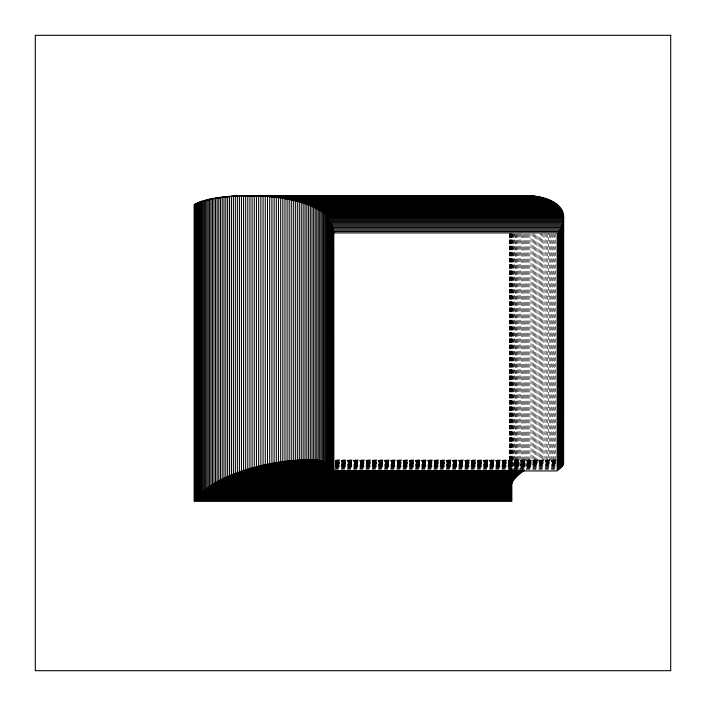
<?xml version="1.0" encoding="UTF-8"?>
<svg xmlns="http://www.w3.org/2000/svg" width="706" height="706" viewBox="0 0 706 706"><rect width="100%" height="100%" fill="white"/><g stroke="black" fill="none" stroke-linecap="round" stroke-linejoin="round"><path stroke-width="0.53" stroke-dasharray="3.53 2.65" d="M556.275 460.074L335.059 460.074L556.452 460.162M334.926 460.321L555.613 460.356M335.085 460.453L556.222 460.488M335.085 460.656L555.675 460.656M335.429 460.841L556.204 460.841M335.606 460.992L548.421 460.992L548.421 233.439M335.818 461.062L555.56 461.062M335.05 461.3L555.957 461.3M335.315 461.574L556.293 461.574M335.526 461.874L555.463 461.874M335.756 462.068L543.92 462.068L543.92 234.207M335.668 462.201L555.684 462.201M335.756 462.395L542.755 462.395L542.755 233.836M335.756 462.545L555.834 462.545M335.747 462.748L541.59 462.748L541.59 233.642M335.765 462.924L555.922 462.924M335.729 463.127L540.417 463.127L540.417 233.315M335.712 463.33L555.94 463.33M335.703 463.524L539.225 463.524L539.225 234.268M335.597 463.763L555.887 463.763M335.677 463.957L538.043 463.957L538.043 233.986M335.403 464.221L555.763 464.221M335.641 464.398L536.86 464.398L536.86 233.889M335.138 464.698L555.578 464.698M335.615 464.866L535.669 464.866L535.669 233.66M334.803 465.21L556.416 465.21M335.579 465.36L534.486 465.36L534.486 233.448M335.491 465.748L556.072 465.748M335.871 465.872L533.312 465.872L533.312 233.412M334.988 466.304L555.693 466.304M335.853 466.41L532.139 466.41L532.139 234.339M335.518 466.895L556.302 466.895M335.853 466.966L530.983 466.966L530.983 234.348M334.882 467.504L555.728 467.504M335.262 468.14L556.178 468.14M334.82 468.758L555.445 468.802M334.873 469.402L555.737 469.49M555.41 233.704L555.41 460.091M554.501 234.295L554.501 460.144M553.557 233.677L553.557 460.224M552.586 234.321L552.586 460.321M551.58 233.757L551.58 460.453M550.548 234.313L550.548 460.612M549.497 233.933L549.497 460.789M547.318 234.224L547.318 461.221M546.206 233.774L546.206 461.477M545.067 233.501L545.067 461.759M529.835 234.224L529.835 467.548M528.697 234.118L528.697 468.14M527.585 234.189L527.585 468.758M526.482 234.127L526.482 469.402M525.396 234.233L525.396 468.952M524.337 234.207L524.337 469.631M523.305 234.348L523.305 469.216M522.29 234.357L522.29 469.931M521.302 234.383L521.302 469.569M520.348 233.483L520.348 469.208M519.422 233.545L519.422 469.975M518.531 233.765L518.531 469.64M517.674 233.862L517.674 469.349M516.845 234.118L516.845 469.04M516.06 234.242L516.06 469.869M515.309 234.383L515.309 469.622M514.603 233.58L514.603 469.358M513.933 233.748L513.933 469.137M513.315 234.065L513.315 469.993M512.732 234.26L512.732 469.799M512.194 233.501L512.194 469.569M511.85 233.315L511.85 469.375M511.709 233.721L511.709 469.402M511.365 233.986L511.365 469.534M511.268 233.942L511.268 469.243M510.941 233.66L510.941 469.578M510.87 234.321L510.87 469.04M510.526 233.465L510.526 470.011M510.235 233.854L510.235 469.817M510.006 233.562L510.006 469.931M509.811 234.348L509.811 469.984M509.67 233.704L509.67 469.428M509.591 233.607L509.591 469.34"/><path stroke-width="1.06" d="M528.697 195.668L243.57 195.659L243.57 470.055L333.841 470.055M530.983 195.765L239.422 195.756L239.422 471.423L523.305 471.423M533.312 195.95L235.372 195.924L235.372 472.861L521.302 472.861M237.79 196.03L233.395 196.03L233.395 473.611L520.348 473.611M534.486 196.074L260.858 196.074L260.858 465.36L331.185 465.36M238.037 196.153L231.444 196.153L231.444 474.37L519.422 474.37M535.669 196.224L263.064 196.224L263.064 464.866L331.22 464.866M237.251 196.294L229.529 196.294L229.529 475.156L518.531 475.156M536.86 196.392L265.271 196.392L265.271 464.398L331.246 464.398M237.569 196.453L227.641 196.453L227.641 475.95L517.674 475.95M228.003 196.621L225.796 196.621L225.796 476.753L516.845 476.753M538.043 196.577L267.486 196.577L267.486 463.957L329.075 463.957M227.288 196.806L223.978 196.806L223.978 477.583L516.06 477.583M539.225 196.797L269.701 196.797L269.701 463.524L329.102 463.524M227.72 197.009L222.205 197.009L222.205 478.421L515.309 478.421M540.417 197.027L271.907 197.027L271.907 463.127L328.025 463.127M228.188 197.221L220.475 197.221L220.475 479.268L514.603 479.268M541.59 197.292L274.105 197.292L274.105 462.748L326.94 462.748M220.987 197.451L218.781 197.451L218.781 480.133L513.933 480.133M542.755 197.574L276.302 197.574L276.302 462.395L326.949 462.395M220.44 197.689L217.13 197.689L217.13 481.015L513.315 481.015M221.031 197.936L215.524 197.936L215.524 481.907L512.732 481.907M543.92 197.883L278.482 197.883L278.482 462.068L323.639 462.068M216.168 198.201L213.971 198.201L213.971 482.807L512.194 482.807M545.067 198.218L280.661 198.218L280.661 461.759L323.622 461.759M215.754 198.474L212.453 198.474L212.453 483.716L511.709 483.716L511.709 481.51M546.206 198.571L282.815 198.571L282.815 461.477L323.595 461.477M213.186 198.757L210.988 198.757L210.988 484.643L511.268 484.643M212.868 199.057L209.567 199.057L209.567 485.569L510.87 485.569L510.87 483.363M547.318 198.96L284.959 198.96L284.959 461.221L321.857 461.3M212.594 199.357L208.199 199.357L208.199 486.513L510.526 486.513M548.421 199.366L287.086 199.366L287.086 460.992L321.265 460.992M209.091 199.674L206.884 199.674L206.884 487.467L510.235 487.467M549.497 199.798L289.186 199.798L289.186 460.789L321.177 460.789M208.923 199.992L205.614 199.992L205.614 488.42L509.997 488.42M550.548 200.257L291.269 200.257L291.269 460.612L317.638 460.612M205.446 200.654L203.24 200.654L203.24 490.361L509.67 490.361M551.58 200.742L293.325 200.742L293.325 460.453L317.497 460.453M552.586 201.245L295.346 201.245L295.346 460.321L317.524 460.356M203.284 201.342L201.086 201.342L201.086 492.329L509.564 492.329M553.557 201.784L297.35 201.784L297.35 460.224L317.409 460.162M201.351 202.048L199.145 202.048L199.145 494.315L509.67 494.315L509.67 486.593M554.501 202.348L299.318 202.348L299.318 460.144M199.63 202.781L197.433 202.781L197.433 496.318L510.006 496.318L510.006 486.416M555.41 202.931L301.25 202.931L301.25 460.091L317.832 460.1M198.148 203.513L195.95 203.513L195.95 498.33L510.57 498.33L510.57 485.128M556.275 203.549L303.139 203.549L303.139 460.074M557.113 204.184L305.001 204.184L305.001 460.074M196.895 204.263L194.688 204.263L194.688 500.351L511.365 500.351L511.365 482.736M557.908 204.855L306.819 204.855L306.819 460.1M558.658 205.552L308.593 205.552L308.593 460.162M559.364 206.267L310.322 206.267L310.322 460.241M560.017 207.017L312.008 207.017L312.008 460.356M560.626 207.793L313.64 207.793L313.64 460.488M561.191 208.597L315.229 208.597L315.229 460.656M562.152 210.282L318.238 210.282L318.238 461.062L321.539 461.062M562.885 212.074L321.027 212.074L321.027 461.574M563.644 217.016L326.904 217.016L326.904 463.33M563.6 218.083L327.884 218.083L327.884 463.763M563.476 219.178L328.793 219.178L328.793 464.221L330.999 464.221M563.291 220.298L329.631 220.298L329.631 464.698M333.753 232.909L557.166 232.909L557.166 470.928L333.753 470.928L333.709 231.542L558.146 231.542L558.146 470.196M326.869 462.201L323.569 462.201L323.569 213.971L563.379 213.971L563.291 464.698M326.949 462.545L324.751 462.545L324.751 214.959L563.538 214.959L563.476 464.221M328.061 462.924L325.863 462.924L325.863 215.974L563.626 215.974L563.6 463.763M333.285 465.748L331.079 465.748L331.079 222.619L562.691 222.619L562.691 465.748M332.561 465.872L258.652 465.872L258.652 195.95M332.552 466.41L256.463 466.41L256.463 195.844M332.544 466.966L254.275 466.966L254.275 195.765M333.656 467.548L252.104 467.548L252.104 195.703M333.682 468.14L249.942 468.14L249.942 195.668M333.717 468.758L247.797 468.758L247.797 195.641M333.77 469.402L245.67 469.402L245.67 195.641M524.337 470.734L241.478 470.734L241.478 195.703M522.29 472.137L237.384 472.137L237.384 195.827M509.803 489.39L204.405 489.39L204.405 200.319M509.591 491.341L202.137 491.341L202.137 200.998M563.167 461.874L563.167 213.009L322.324 213.009L322.324 461.874M563.026 465.21L563.026 221.446L330.39 221.446L330.39 465.21M562.55 213.362L562.55 211.156L319.659 211.156L319.659 461.3M562.276 466.304L562.276 223.82L331.688 223.82L331.688 466.304M561.694 211.632L561.694 209.426L316.765 209.426L316.765 460.841M561.791 466.895L561.791 225.046L332.226 225.046L332.226 466.895M561.226 467.504L561.226 226.291L332.685 226.291L332.685 467.504M560.573 468.14L560.573 227.57L333.064 227.57L333.064 468.14M559.849 468.802L559.849 228.868L333.356 228.868L333.356 468.802M559.037 469.49L559.037 230.191L333.576 230.191L333.576 469.49M511.85 481.51L511.85 501.366L194.15 501.366L194.15 204.634M510.941 482.807L510.941 499.336L195.288 499.336L195.288 203.893M510.262 485.198L510.262 497.324L196.665 497.324L196.665 203.151M509.811 486.505L509.811 495.312L198.262 495.312L198.262 202.41M509.591 486.716L509.591 493.317L200.089 493.317L200.089 201.695M670.7 35.3L35.3 35.3L35.3 670.7L670.7 670.7L670.7 35.3"/></g></svg>
